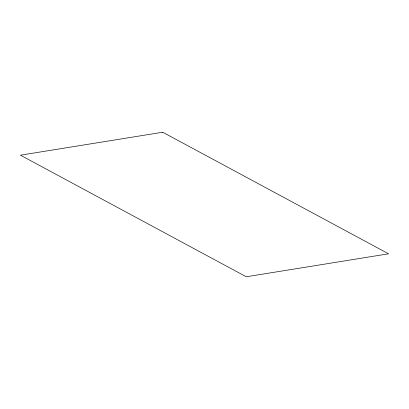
<?xml version="1.0" encoding="UTF-8"?>
<svg xmlns="http://www.w3.org/2000/svg" width="409" height="409" viewBox="0 0 409 409"><rect width="100%" height="100%" fill="white"/><g stroke="black" fill="none" stroke-linecap="round" stroke-linejoin="round"><path stroke-width="0.61" d="M162.726 132.235L20.45 155.185L246.274 276.765L388.55 253.815L162.726 132.235"/></g></svg>
